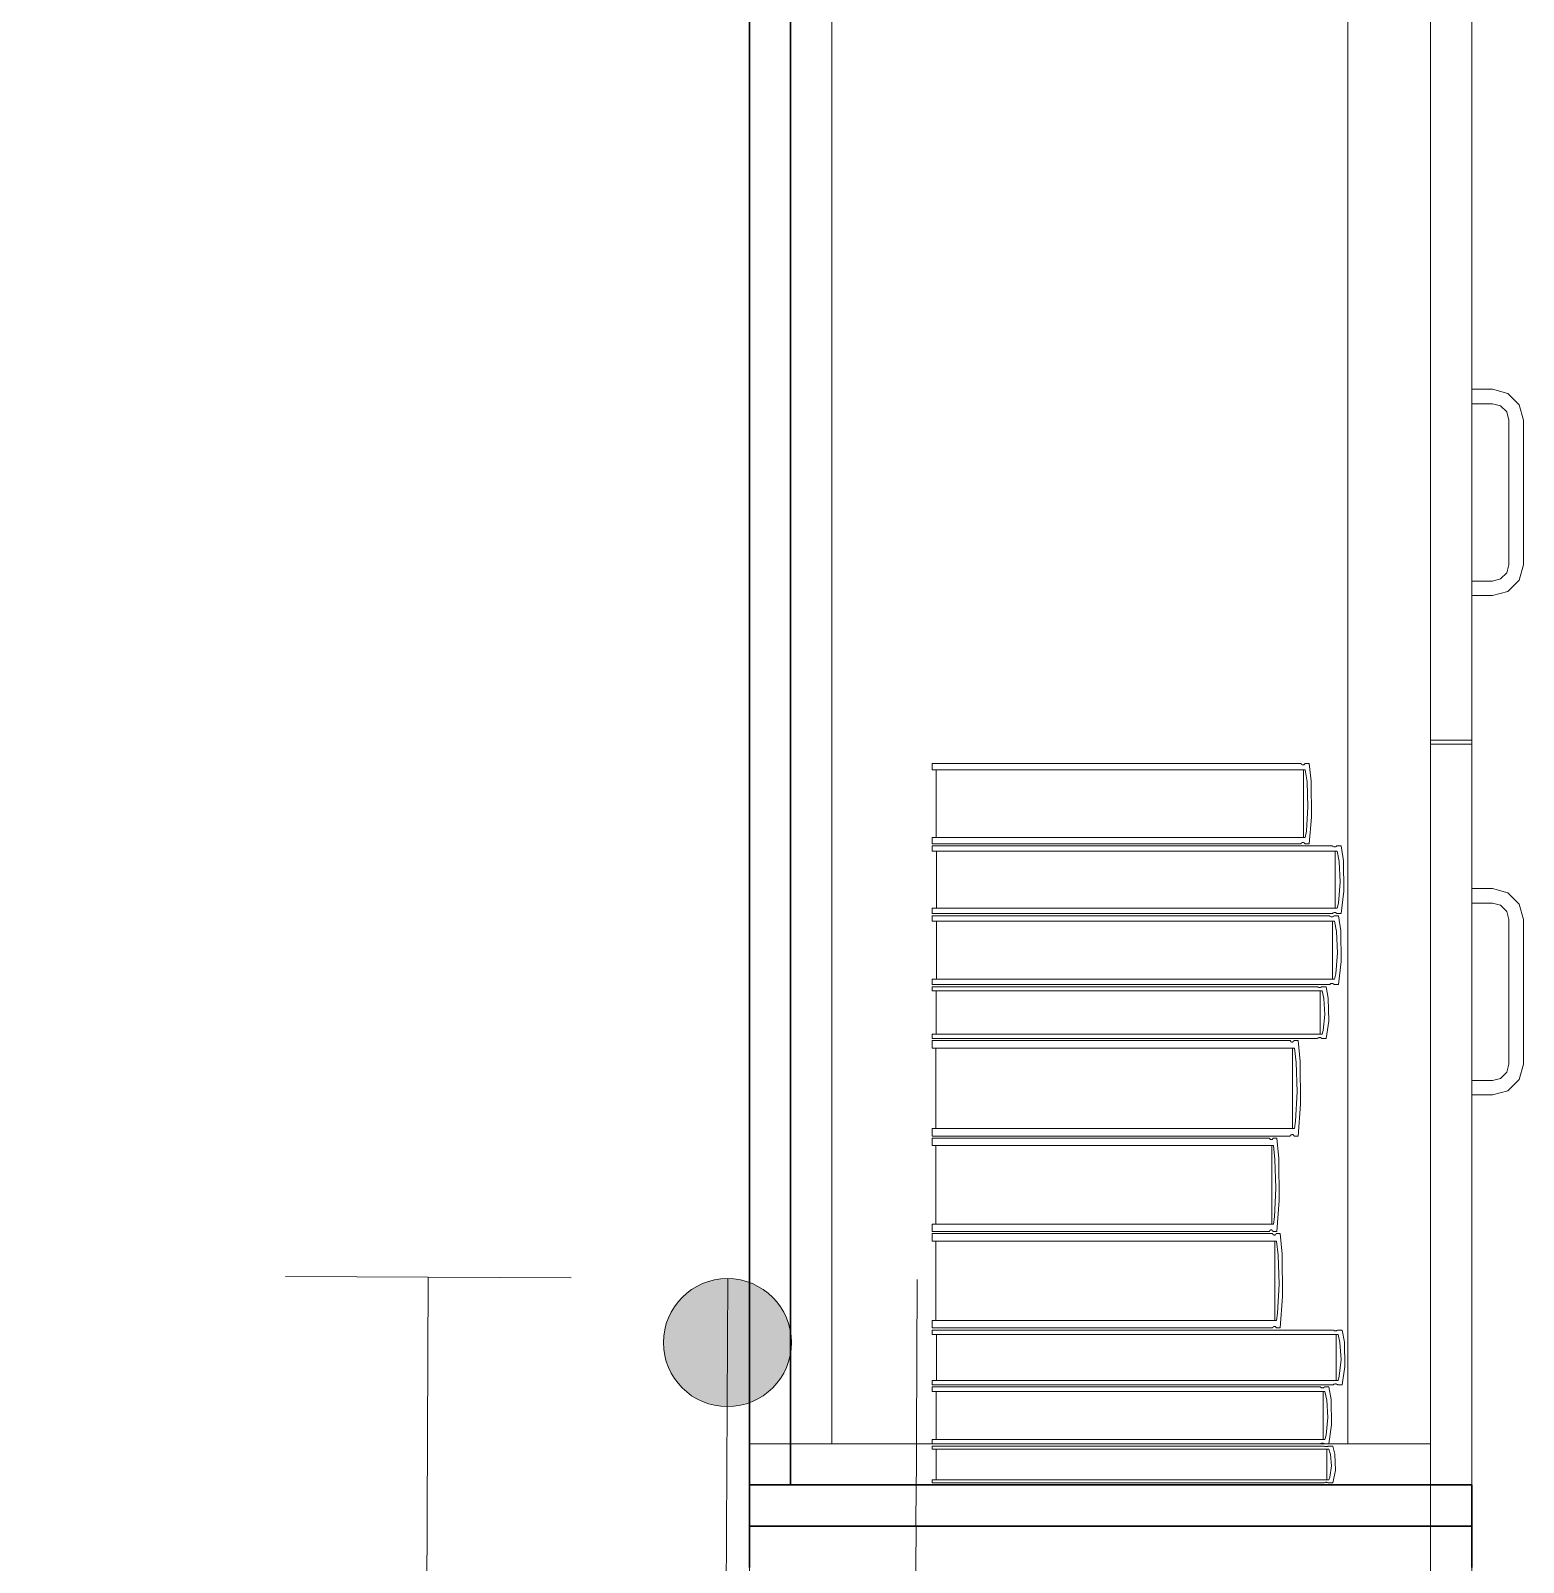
# Model space of a CAD drawing. Header units: inches. Extents: x -19 to 5698, y -728 to 92.
# Drawn here: x 291.963 to 292.686, y 18.946 to 19.689 of the extents above; entities that cross this region are included whole.
import ezdxf

# ---------------------------------------------------------------- set-up
doc = ezdxf.new("R2010")
doc.units = ezdxf.units.IN
doc.header["$MEASUREMENT"] = 0
doc.set_wipeout_variables(frame=1)
for name, pattern in [('HIDDEN', [0.375, 0.25, -0.125]), ('RAYITAS', [0.375, 0.25, -0.125]), ('Wipeout_Contour', [1, 0, -1])]:
    doc.linetypes.add(name, pattern=pattern)
for name, color, linetype, lineweight in [('00 conduct tomacorr', 120, 'HIDDEN', 30), ('T-TECHO-E', 150, 'Continuous', 20), ('TOMACORRIENTE', 22, 'RAYITAS', 9)]:
    doc.layers.add(name, color=color, linetype=linetype, lineweight=lineweight)
doc.layers.add('Interior - Mobiliario', color=7, linetype='Continuous')

# ---------------------------------------------------------------- blocks, each defined once
blk = doc.blocks.new('a')
at = {"layer": 'TOMACORRIENTE', "ltscale": 0.05}
h = blk.add_hatch(color=4, dxfattribs=at)
edge = h.paths.add_edge_path()
edge.add_arc((0, 0.0752), 0.02106, 0, 360)
at = {"layer": 'TOMACORRIENTE', "color": 4}
for p, q in [((-0.14553, 0.09625), (-0.0515, 0.09625)), ((-0.09851, 0.09625), (-0.09851, -0.09657)), ((0, 0.09625), (0, -0.09625)), ((0.06232, -0.09625), (0.06232, 0.09625))]:
    blk.add_line(p, q, dxfattribs=at)
blk.add_circle((0, 0.0752), 0.02106, dxfattribs=at)
blk = doc.blocks.new('CABLE 3FACE')
at = {"layer": 'T-TECHO-E', "rotation": 59.94170052614085}
blk.add_blockref('a', (0, 0), dxfattribs=at)

msp = doc.modelspace()

# ---------------------------------------------------------------- linework, layer by layer
at = {"layer": 'Interior - Mobiliario', "color": 175, "linetype": 'Continuous', "lineweight": 13}
for p, q in [((292.33073, 18.98376), (292.33073, 20.44376)), ((292.64073, 20.44376), (292.64073, 18.98376)), ((292.35073, 20.42376), (292.35073, 19.00376)), ((292.60073, 19.00376), (292.60073, 20.42376)), ((292.64073, 20.42376), (292.64073, 19.00376)), ((292.64073, 19.70376), (292.64073, 19.34476)), ((292.66073, 19.70376), (292.66073, 19.34476)), ((292.67073, 19.51476), (292.66073, 19.51476)), ((292.66073, 19.51476), (292.66073, 19.50776)), ((292.67823, 19.51275), (292.67073, 19.51476)), ((292.68372, 19.50726), (292.67823, 19.51275)), ((292.66073, 19.50776), (292.67073, 19.50776)), ((292.67073, 19.50776), (292.67473, 19.50668)), ((292.67473, 19.50668), (292.67766, 19.50376)), ((292.67766, 19.50376), (292.67873, 19.49976)), ((292.68573, 19.49976), (292.68372, 19.50726)), ((292.67873, 19.49976), (292.67873, 19.42976)), ((292.68573, 19.42976), (292.68573, 19.49976)), ((292.67873, 19.42976), (292.67766, 19.42576)), ((292.68372, 19.42226), (292.68573, 19.42976)), ((292.67073, 19.42176), (292.66073, 19.42176)), ((292.66073, 19.42176), (292.66073, 19.41476)), ((292.67473, 19.42283), (292.67073, 19.42176)), ((292.67766, 19.42576), (292.67473, 19.42283)), ((292.67823, 19.41676), (292.68372, 19.42226)), ((292.66073, 19.41476), (292.67073, 19.41476)), ((292.67073, 19.41476), (292.67823, 19.41676)), ((292.66073, 19.34476), (292.64073, 19.34476)), ((292.66073, 19.34276), (292.64073, 19.34276)), ((292.39938, 19.33027), (292.39938, 19.33338)), ((292.39938, 19.33338), (292.57791, 19.33338)), ((292.58009, 19.33027), (292.39938, 19.33027)), ((292.40121, 19.29762), (292.40121, 19.33027)), ((292.57791, 19.33338), (292.57806, 19.33317)), ((292.57806, 19.33317), (292.5783, 19.33295)), ((292.5783, 19.33295), (292.57855, 19.3328)), ((292.57855, 19.3328), (292.57882, 19.33273)), ((292.57882, 19.33273), (292.57908, 19.33274)), ((292.57908, 19.33274), (292.57935, 19.33283)), ((292.57918, 19.33027), (292.57918, 19.29762)), ((292.57935, 19.33283), (292.5796, 19.33299)), ((292.5796, 19.33299), (292.57983, 19.33323)), ((292.57983, 19.33323), (292.57993, 19.33338)), ((292.57993, 19.33338), (292.58192, 19.33338)), ((292.58093, 19.32445), (292.58009, 19.33027)), ((292.58192, 19.33338), (292.58291, 19.32485)), ((292.58139, 19.31248), (292.58093, 19.32445)), ((292.58291, 19.32485), (292.58314, 19.30747)), ((292.58063, 19.30057), (292.58139, 19.31248)), ((292.58009, 19.29762), (292.58063, 19.30057)), ((292.58314, 19.30747), (292.58192, 19.29451)), ((292.39938, 19.29451), (292.39938, 19.29762)), ((292.39938, 19.29762), (292.58009, 19.29762)), ((292.57791, 19.29451), (292.39938, 19.29451)), ((292.39938, 19.29088), (292.39938, 19.29351)), ((292.39938, 19.29351), (292.59315, 19.29351)), ((292.57801, 19.29466), (292.57791, 19.29451)), ((292.57824, 19.29489), (292.57801, 19.29466)), ((292.57849, 19.29506), (292.57824, 19.29489)), ((292.57876, 19.29515), (292.57849, 19.29506)), ((292.57903, 19.29516), (292.57876, 19.29515)), ((292.57929, 19.29509), (292.57903, 19.29516)), ((292.57955, 19.29494), (292.57929, 19.29509)), ((292.57978, 19.29472), (292.57955, 19.29494)), ((292.57993, 19.29451), (292.57978, 19.29472)), ((292.58192, 19.29451), (292.57993, 19.29451)), ((292.59315, 19.29351), (292.59331, 19.29333)), ((292.59331, 19.29333), (292.59357, 19.29314)), ((292.59357, 19.29314), (292.59384, 19.29302)), ((292.59442, 19.29297), (292.59471, 19.29304)), ((292.59471, 19.29304), (292.59498, 19.29318)), ((292.59498, 19.29318), (292.59523, 19.29338)), ((292.59523, 19.29338), (292.59534, 19.29351)), ((292.59534, 19.29351), (292.5975, 19.29351)), ((292.5975, 19.29351), (292.59858, 19.2863)), ((292.59551, 19.29088), (292.39938, 19.29088)), ((292.40137, 19.26327), (292.40137, 19.29088)), ((292.59384, 19.29302), (292.59413, 19.29296)), ((292.59413, 19.29296), (292.59442, 19.29297)), ((292.59452, 19.29088), (292.59452, 19.26327)), ((292.59643, 19.28596), (292.59551, 19.29088)), ((292.59693, 19.27584), (292.59643, 19.28596)), ((292.59858, 19.2863), (292.59883, 19.2716)), ((292.5961, 19.26576), (292.59693, 19.27584)), ((292.59883, 19.2716), (292.5975, 19.26064)), ((292.66073, 19.27276), (292.67073, 19.27276)), ((292.66073, 19.26576), (292.66073, 19.27276)), ((292.67073, 19.27276), (292.67823, 19.27075)), ((292.59551, 19.26327), (292.5961, 19.26576)), ((292.67073, 19.26576), (292.66073, 19.26576)), ((292.67473, 19.26468), (292.67073, 19.26576)), ((292.67766, 19.26176), (292.67473, 19.26468)), ((292.67823, 19.27075), (292.68372, 19.26526)), ((292.68372, 19.26526), (292.68573, 19.25776)), ((292.39938, 19.26064), (292.39938, 19.26327)), ((292.39938, 19.26327), (292.59551, 19.26327)), ((292.59315, 19.26064), (292.39938, 19.26064)), ((292.39938, 19.25697), (292.39938, 19.25964)), ((292.39938, 19.25964), (292.59187, 19.25964)), ((292.59422, 19.25697), (292.39938, 19.25697)), ((292.40135, 19.22891), (292.40135, 19.25697)), ((292.59187, 19.25964), (292.59203, 19.25946)), ((292.59203, 19.25946), (292.59228, 19.25927)), ((292.59228, 19.25927), (292.59256, 19.25914)), ((292.59256, 19.25914), (292.59284, 19.25908)), ((292.59284, 19.25908), (292.59313, 19.25909)), ((292.59313, 19.25909), (292.59342, 19.25916)), ((292.59326, 19.26077), (292.59315, 19.26064)), ((292.59323, 19.25697), (292.59323, 19.22891)), ((292.59351, 19.26097), (292.59326, 19.26077)), ((292.59342, 19.25916), (292.59369, 19.25931)), ((292.59378, 19.2611), (292.59351, 19.26097)), ((292.59369, 19.25931), (292.59394, 19.25951)), ((292.59407, 19.26118), (292.59378, 19.2611)), ((292.59394, 19.25951), (292.59405, 19.25964)), ((292.59405, 19.25964), (292.59619, 19.25964)), ((292.59436, 19.26119), (292.59407, 19.26118)), ((292.59512, 19.25197), (292.59422, 19.25697)), ((292.59465, 19.26113), (292.59436, 19.26119)), ((292.59492, 19.261), (292.59465, 19.26113)), ((292.59518, 19.26081), (292.59492, 19.261)), ((292.59534, 19.26064), (292.59518, 19.26081)), ((292.5975, 19.26064), (292.59534, 19.26064)), ((292.59619, 19.25964), (292.59726, 19.25231)), ((292.67873, 19.25776), (292.67766, 19.26176)), ((292.67873, 19.18776), (292.67873, 19.25776)), ((292.68573, 19.25776), (292.68573, 19.18776)), ((292.59562, 19.24169), (292.59512, 19.25197)), ((292.59726, 19.25231), (292.59751, 19.23738)), ((292.5948, 19.23145), (292.59562, 19.24169)), ((292.59751, 19.23738), (292.59619, 19.22624)), ((292.39938, 19.22624), (292.39938, 19.22891)), ((292.39938, 19.22891), (292.59422, 19.22891)), ((292.59187, 19.22624), (292.39938, 19.22624)), ((292.59198, 19.22637), (292.59187, 19.22624)), ((292.59222, 19.22658), (292.59198, 19.22637)), ((292.5925, 19.22672), (292.59222, 19.22658)), ((292.59278, 19.22679), (292.5925, 19.22672)), ((292.59307, 19.2268), (292.59278, 19.22679)), ((292.59336, 19.22674), (292.59307, 19.2268)), ((292.59363, 19.22661), (292.59336, 19.22674)), ((292.59388, 19.22642), (292.59363, 19.22661)), ((292.59405, 19.22624), (292.59388, 19.22642)), ((292.59619, 19.22624), (292.59405, 19.22624)), ((292.59422, 19.22891), (292.5948, 19.23145)), ((292.39938, 19.22324), (292.39938, 19.22524)), ((292.39938, 19.22524), (292.58596, 19.22524)), ((292.58824, 19.22324), (292.39938, 19.22324)), ((292.40129, 19.20219), (292.40129, 19.22324)), ((292.58596, 19.22524), (292.58611, 19.22511)), ((292.58611, 19.22511), (292.58636, 19.22497)), ((292.58636, 19.22497), (292.58663, 19.22487)), ((292.58663, 19.22487), (292.5869, 19.22482)), ((292.5869, 19.22482), (292.58718, 19.22483)), ((292.58718, 19.22483), (292.58746, 19.22489)), ((292.58728, 19.22324), (292.58728, 19.20219)), ((292.58746, 19.22489), (292.58772, 19.22499)), ((292.58772, 19.22499), (292.58796, 19.22515)), ((292.58796, 19.22515), (292.58807, 19.22524)), ((292.58807, 19.22524), (292.59014, 19.22524)), ((292.58911, 19.21949), (292.58824, 19.22324)), ((292.5896, 19.21177), (292.58911, 19.21949)), ((292.59014, 19.22524), (292.59119, 19.21975)), ((292.59119, 19.21975), (292.59142, 19.20854)), ((292.5888, 19.20409), (292.5896, 19.21177)), ((292.58824, 19.20219), (292.5888, 19.20409)), ((292.59142, 19.20854), (292.59014, 19.20018)), ((292.39938, 19.20018), (292.39938, 19.20219)), ((292.39938, 19.20219), (292.58824, 19.20219)), ((292.58596, 19.20018), (292.39938, 19.20018)), ((292.39938, 19.19548), (292.39938, 19.19918)), ((292.39938, 19.19918), (292.57269, 19.19918)), ((292.57269, 19.19918), (292.57284, 19.19894)), ((292.57284, 19.19894), (292.57306, 19.19867)), ((292.57306, 19.19867), (292.57331, 19.19849)), ((292.57331, 19.19849), (292.57357, 19.19841)), ((292.57357, 19.19841), (292.57383, 19.19842)), ((292.57383, 19.19842), (292.57409, 19.19853)), ((292.57409, 19.19853), (292.57433, 19.19872)), ((292.57433, 19.19872), (292.57455, 19.199)), ((292.57455, 19.199), (292.57465, 19.19918)), ((292.57465, 19.19918), (292.57658, 19.19918)), ((292.57658, 19.19918), (292.57755, 19.18903)), ((292.58606, 19.20028), (292.58596, 19.20018)), ((292.5863, 19.20043), (292.58606, 19.20028)), ((292.58657, 19.20054), (292.5863, 19.20043)), ((292.58684, 19.2006), (292.58657, 19.20054)), ((292.58712, 19.2006), (292.58684, 19.2006)), ((292.5874, 19.20056), (292.58712, 19.2006)), ((292.58767, 19.20046), (292.5874, 19.20056)), ((292.58791, 19.20032), (292.58767, 19.20046)), ((292.58807, 19.20018), (292.58791, 19.20032)), ((292.59014, 19.20018), (292.58807, 19.20018)), ((292.57481, 19.19548), (292.39938, 19.19548)), ((292.40116, 19.15658), (292.40116, 19.19548)), ((292.57392, 19.19548), (292.57392, 19.15658)), ((292.57562, 19.18854), (292.57481, 19.19548)), ((292.57607, 19.17429), (292.57562, 19.18854)), ((292.57755, 19.18903), (292.57777, 19.16832)), ((292.67473, 19.18083), (292.67766, 19.18376)), ((292.67766, 19.18376), (292.67873, 19.18776)), ((292.68573, 19.18776), (292.68372, 19.18026)), ((292.57533, 19.16009), (292.57607, 19.17429)), ((292.66073, 19.17976), (292.67073, 19.17976)), ((292.66073, 19.17276), (292.66073, 19.17976)), ((292.67073, 19.17976), (292.67473, 19.18083)), ((292.67823, 19.17476), (292.67073, 19.17276)), ((292.68372, 19.18026), (292.67823, 19.17476)), ((292.57777, 19.16832), (292.57658, 19.15288)), ((292.67073, 19.17276), (292.66073, 19.17276)), ((292.57481, 19.15658), (292.57533, 19.16009)), ((292.39938, 19.15288), (292.39938, 19.15658)), ((292.39938, 19.15658), (292.57481, 19.15658)), ((292.57269, 19.15288), (292.39938, 19.15288)), ((292.57279, 19.15305), (292.57269, 19.15288)), ((292.57301, 19.15334), (292.57279, 19.15305)), ((292.57326, 19.15353), (292.57301, 19.15334)), ((292.57351, 19.15364), (292.57326, 19.15353)), ((292.57377, 19.15365), (292.57351, 19.15364)), ((292.57403, 19.15356), (292.57377, 19.15365)), ((292.57428, 19.15339), (292.57403, 19.15356)), ((292.57451, 19.15312), (292.57428, 19.15339)), ((292.57465, 19.15288), (292.57451, 19.15312)), ((292.57658, 19.15288), (292.57465, 19.15288)), ((292.39938, 19.14825), (292.39938, 19.15188)), ((292.39938, 19.15188), (292.56264, 19.15188)), ((292.56464, 19.14825), (292.39938, 19.14825)), ((292.40105, 19.11021), (292.40105, 19.14825)), ((292.56264, 19.15188), (292.56278, 19.15163)), ((292.56278, 19.15163), (292.563, 19.15137)), ((292.563, 19.15137), (292.56323, 19.1512)), ((292.56323, 19.1512), (292.56347, 19.15112)), ((292.56347, 19.15112), (292.56372, 19.15113)), ((292.56372, 19.15113), (292.56396, 19.15123)), ((292.5638, 19.14825), (292.5638, 19.11021)), ((292.56396, 19.15123), (292.56419, 19.15142)), ((292.56419, 19.15142), (292.5644, 19.1517)), ((292.5644, 19.1517), (292.56449, 19.15188)), ((292.56449, 19.15188), (292.56631, 19.15188)), ((292.5654, 19.14147), (292.56464, 19.14825)), ((292.56631, 19.15188), (292.56722, 19.14194)), ((292.56583, 19.12753), (292.5654, 19.14147)), ((292.56722, 19.14194), (292.56743, 19.12169)), ((292.56513, 19.11365), (292.56583, 19.12753)), ((292.56743, 19.12169), (292.56631, 19.10659)), ((292.39938, 19.10659), (292.39938, 19.11021)), ((292.39938, 19.11021), (292.56464, 19.11021)), ((292.56464, 19.11021), (292.56513, 19.11365)), ((292.56264, 19.10659), (292.39938, 19.10659)), ((292.39938, 19.10193), (292.39938, 19.10559)), ((292.39938, 19.10559), (292.56418, 19.10559)), ((292.56619, 19.10193), (292.39938, 19.10193)), ((292.40107, 19.06352), (292.40107, 19.10193)), ((292.56274, 19.10677), (292.56264, 19.10659)), ((292.56295, 19.10704), (292.56274, 19.10677)), ((292.56318, 19.10723), (292.56295, 19.10704)), ((292.56342, 19.10734), (292.56318, 19.10723)), ((292.56366, 19.10735), (292.56342, 19.10734)), ((292.56391, 19.10726), (292.56366, 19.10735)), ((292.56414, 19.10709), (292.56391, 19.10726)), ((292.56435, 19.10683), (292.56414, 19.10709)), ((292.56418, 19.10559), (292.56432, 19.10535)), ((292.56432, 19.10535), (292.56453, 19.10508)), ((292.56449, 19.10659), (292.56435, 19.10683)), ((292.56631, 19.10659), (292.56449, 19.10659)), ((292.56453, 19.10508), (292.56477, 19.10491)), ((292.56477, 19.10491), (292.56501, 19.10483)), ((292.56501, 19.10483), (292.56526, 19.10484)), ((292.56526, 19.10484), (292.56551, 19.10494)), ((292.56535, 19.10193), (292.56535, 19.06352)), ((292.56551, 19.10494), (292.56574, 19.10514)), ((292.56574, 19.10514), (292.56595, 19.10541)), ((292.56595, 19.10541), (292.56604, 19.10559)), ((292.56604, 19.10559), (292.56788, 19.10559)), ((292.56696, 19.09508), (292.56619, 19.10193)), ((292.56788, 19.10559), (292.5688, 19.09556)), ((292.56739, 19.08101), (292.56696, 19.09508)), ((292.5688, 19.09556), (292.56901, 19.07511)), ((292.56669, 19.06699), (292.56739, 19.08101)), ((292.56901, 19.07511), (292.56788, 19.05986)), ((292.39938, 19.05986), (292.39938, 19.06352)), ((292.39938, 19.06352), (292.56619, 19.06352)), ((292.56619, 19.06352), (292.56669, 19.06699)), ((292.56418, 19.05986), (292.39938, 19.05986)), ((292.39938, 19.05674), (292.39938, 19.05886)), ((292.39938, 19.05886), (292.5936, 19.05886)), ((292.59597, 19.05674), (292.39938, 19.05674)), ((292.40137, 19.03442), (292.40137, 19.05674)), ((292.56427, 19.06004), (292.56418, 19.05986)), ((292.56448, 19.06032), (292.56427, 19.06004)), ((292.56472, 19.06051), (292.56448, 19.06032)), ((292.56496, 19.06062), (292.56472, 19.06051)), ((292.56521, 19.06063), (292.56496, 19.06062)), ((292.56545, 19.06054), (292.56521, 19.06063)), ((292.56569, 19.06037), (292.56545, 19.06054)), ((292.5659, 19.06011), (292.56569, 19.06037)), ((292.56604, 19.05986), (292.5659, 19.06011)), ((292.56788, 19.05986), (292.56604, 19.05986)), ((292.5936, 19.05886), (292.59376, 19.05872)), ((292.59376, 19.05872), (292.59402, 19.05857)), ((292.59402, 19.05857), (292.5943, 19.05847)), ((292.5943, 19.05847), (292.59459, 19.05842)), ((292.59459, 19.05842), (292.59488, 19.05843)), ((292.59488, 19.05843), (292.59517, 19.05849)), ((292.59498, 19.05674), (292.59498, 19.03442)), ((292.59517, 19.05849), (292.59544, 19.0586)), ((292.59544, 19.0586), (292.59569, 19.05876)), ((292.59569, 19.05876), (292.5958, 19.05886)), ((292.5958, 19.05886), (292.59796, 19.05886)), ((292.59689, 19.05276), (292.59597, 19.05674)), ((292.59796, 19.05886), (292.59905, 19.05304)), ((292.59739, 19.04458), (292.59689, 19.05276)), ((292.59905, 19.05304), (292.59929, 19.04115)), ((292.59656, 19.03643), (292.59739, 19.04458)), ((292.59929, 19.04115), (292.59796, 19.03229)), ((292.39938, 19.03229), (292.39938, 19.03442)), ((292.39938, 19.03442), (292.59597, 19.03442)), ((292.59597, 19.03442), (292.59656, 19.03643)), ((292.5936, 19.03229), (292.39938, 19.03229)), ((292.39938, 19.02908), (292.39938, 19.03129)), ((292.39938, 19.03129), (292.58733, 19.03129)), ((292.58962, 19.02908), (292.39938, 19.02908)), ((292.40131, 19.00584), (292.40131, 19.02908)), ((292.58733, 19.03129), (292.58748, 19.03114)), ((292.58748, 19.03114), (292.58773, 19.03099)), ((292.58773, 19.03099), (292.588, 19.03088)), ((292.588, 19.03088), (292.58828, 19.03083)), ((292.58828, 19.03083), (292.58856, 19.03084)), ((292.58856, 19.03084), (292.58884, 19.0309)), ((292.58866, 19.02908), (292.58866, 19.00584)), ((292.58884, 19.0309), (292.5891, 19.03102)), ((292.5891, 19.03102), (292.58935, 19.03119)), ((292.58935, 19.03119), (292.58945, 19.03129)), ((292.58945, 19.03129), (292.59154, 19.03129)), ((292.5905, 19.02494), (292.58962, 19.02908)), ((292.59154, 19.03129), (292.59259, 19.02522)), ((292.59371, 19.0324), (292.5936, 19.03229)), ((292.59396, 19.03256), (292.59371, 19.0324)), ((292.59424, 19.03267), (292.59396, 19.03256)), ((292.59452, 19.03273), (292.59424, 19.03267)), ((292.59482, 19.03274), (292.59452, 19.03273)), ((292.5951, 19.03269), (292.59482, 19.03274)), ((292.59538, 19.03259), (292.5951, 19.03269)), ((292.59564, 19.03244), (292.59538, 19.03259)), ((292.5958, 19.03229), (292.59564, 19.03244)), ((292.59796, 19.03229), (292.5958, 19.03229)), ((292.59099, 19.01642), (292.5905, 19.02494)), ((292.59259, 19.02522), (292.59283, 19.01285)), ((292.59019, 19.00794), (292.59099, 19.01642)), ((292.59283, 19.01285), (292.59154, 19.00362)), ((292.60073, 19.00376), (292.35073, 19.00376)), ((292.39938, 19.00362), (292.39938, 19.00584)), ((292.39938, 19.00584), (292.58962, 19.00584)), ((292.58733, 19.00362), (292.39938, 19.00362)), ((292.58743, 19.00373), (292.58733, 19.00362)), ((292.58767, 19.0039), (292.58743, 19.00373)), ((292.58794, 19.00402), (292.58767, 19.0039)), ((292.58822, 19.00408), (292.58794, 19.00402)), ((292.5885, 19.00409), (292.58822, 19.00408)), ((292.58878, 19.00404), (292.5885, 19.00409)), ((292.58905, 19.00393), (292.58878, 19.00404)), ((292.58929, 19.00377), (292.58905, 19.00393)), ((292.58945, 19.00362), (292.58929, 19.00377)), ((292.59154, 19.00362), (292.58945, 19.00362)), ((292.58962, 19.00584), (292.59019, 19.00794)), ((292.64073, 19.00376), (292.60073, 19.00376)), ((292.39938, 19.00119), (292.39938, 19.00262)), ((292.39938, 19.00262), (292.58913, 19.00262)), ((292.59144, 19.00119), (292.39938, 19.00119)), ((292.58913, 19.00262), (292.58929, 19.00253)), ((292.58929, 19.00253), (292.58954, 19.00243)), ((292.58954, 19.00243), (292.58981, 19.00236)), ((292.58981, 19.00236), (292.59009, 19.00233)), ((292.59009, 19.00233), (292.59037, 19.00233)), ((292.59037, 19.00233), (292.59066, 19.00237)), ((292.59066, 19.00237), (292.59092, 19.00245)), ((292.59092, 19.00245), (292.59117, 19.00255)), ((292.59117, 19.00255), (292.59127, 19.00262)), ((292.59127, 19.00262), (292.59338, 19.00262)), ((292.59234, 18.99852), (292.59144, 19.00119)), ((292.59283, 18.99302), (292.59234, 18.99852)), ((292.59338, 19.00262), (292.59444, 18.99871)), ((292.59444, 18.99871), (292.59469, 18.99071)), ((292.59202, 18.98754), (292.59283, 18.99302)), ((292.64073, 18.98376), (292.33073, 18.98376))]:
    msp.add_line(p, q, dxfattribs=at)

# ---------------------------------------------------------------- wipeouts: each hides what was drawn before it
at = {"color": 254, "linetype": 'Wipeout_Contour', "lineweight": 0, "ltscale": 9708.947178}
msp.add_wipeout([(292.66073, 18.94376), (292.66073, 18.96376), (292.31073, 18.96376), (292.31073, 18.94376)], dxfattribs=at).dxf.layer = 'Interior - Mobiliario'

# ---------------------------------------------------------------- next in the draw order: linework, layer by layer
at = {"layer": 'Interior - Mobiliario', "color": 175, "linetype": 'Continuous', "lineweight": 30}
for p, q in [((292.66073, 18.96376), (292.31073, 18.96376)), ((292.31073, 18.96376), (292.31073, 18.94376)), ((292.66073, 18.96376), (292.66073, 18.94376))]:
    msp.add_line(p, q, dxfattribs=at)
at = {"layer": 'Interior - Mobiliario', "color": 175, "linetype": 'Continuous', "lineweight": 13}
for p, q in [((292.31073, 18.96376), (292.31073, 18.94376)), ((292.66073, 18.96376), (292.31073, 18.96376)), ((292.31073, 18.96376), (292.31073, 18.92376)), ((292.64073, 18.96376), (292.31073, 18.96376)), ((292.31073, 17.46376), (292.31073, 18.96376)), ((292.31073, 18.96376), (292.66073, 18.96376)), ((292.64073, 18.92376), (292.64073, 18.96376)), ((292.66073, 18.94376), (292.66073, 18.96376)), ((292.66073, 18.96376), (292.66073, 17.46376))]:
    msp.add_line(p, q, dxfattribs=at)

# ---------------------------------------------------------------- next in the draw order: wipeouts: each hides what was drawn before it
at = {"color": 254, "linetype": 'Wipeout_Contour', "lineweight": 0, "ltscale": 9708.31185}
msp.add_wipeout([(292.33073, 20.44376), (292.31073, 20.44376), (292.31073, 18.98376), (292.33073, 18.98376)], dxfattribs=at).dxf.layer = 'Interior - Mobiliario'

# ---------------------------------------------------------------- next in the draw order: linework, layer by layer
at = {"layer": 'Interior - Mobiliario', "color": 175, "linetype": 'Continuous', "lineweight": 30}
for p, q in [((292.31073, 18.98376), (292.31073, 20.44376)), ((292.33073, 18.98376), (292.33073, 20.44376)), ((292.33073, 18.98376), (292.31073, 18.98376))]:
    msp.add_line(p, q, dxfattribs=at)
at = {"layer": 'Interior - Mobiliario', "color": 175, "linetype": 'Continuous', "lineweight": 13}
for p, q in [((292.31073, 18.98376), (292.31073, 20.44376)), ((292.33073, 20.44376), (292.33073, 18.98376)), ((292.31073, 19.00376), (292.31073, 20.42376)), ((292.35073, 19.00376), (292.31073, 19.00376)), ((292.33073, 18.98376), (292.31073, 18.98376))]:
    msp.add_line(p, q, dxfattribs=at)

# ---------------------------------------------------------------- next in the draw order: wipeouts: each hides what was drawn before it
at = {"color": 254, "linetype": 'Wipeout_Contour', "lineweight": 0, "ltscale": 9708.947803}
msp.add_wipeout([(292.66073, 18.98376), (292.31073, 18.98376), (292.31073, 18.96376), (292.66073, 18.96376)], dxfattribs=at).dxf.layer = 'Interior - Mobiliario'

# ---------------------------------------------------------------- next in the draw order: linework, layer by layer
at = {"layer": 'Interior - Mobiliario', "color": 175, "linetype": 'Continuous', "lineweight": 13}
for p, q in [((292.31073, 20.46376), (292.31073, 18.96376)), ((292.66073, 18.96376), (292.66073, 20.46376)), ((292.31073, 18.98376), (292.31073, 20.44376)), ((292.33073, 18.98376), (292.33073, 20.44376)), ((292.33073, 18.98376), (292.33073, 20.44376)), ((292.33073, 18.98376), (292.33073, 20.44376)), ((292.64073, 20.44376), (292.64073, 18.98376)), ((292.64073, 20.44376), (292.64073, 18.98376)), ((292.66073, 20.44376), (292.66073, 18.98376)), ((292.66073, 20.44376), (292.66073, 18.98376)), ((292.64073, 18.98376), (292.64073, 19.34276)), ((292.66073, 18.98376), (292.66073, 19.34276)), ((292.31073, 18.96376), (292.31073, 19.00376)), ((292.64073, 19.00376), (292.64073, 18.96376)), ((292.40132, 18.98618), (292.40132, 19.00119)), ((292.59047, 19.00119), (292.59047, 18.98618)), ((292.59469, 18.99071), (292.59338, 18.98476)), ((292.31073, 18.98376), (292.66073, 18.98376)), ((292.31073, 18.96376), (292.31073, 18.98376)), ((292.66073, 18.98376), (292.31073, 18.98376)), ((292.66073, 18.98376), (292.33073, 18.98376)), ((292.64073, 18.98376), (292.33073, 18.98376)), ((292.64073, 18.98376), (292.33073, 18.98376)), ((292.39938, 18.98476), (292.39938, 18.98618)), ((292.39938, 18.98618), (292.59144, 18.98618)), ((292.58913, 18.98476), (292.39938, 18.98476)), ((292.58923, 18.98482), (292.58913, 18.98476)), ((292.58948, 18.98493), (292.58923, 18.98482)), ((292.58975, 18.98501), (292.58948, 18.98493)), ((292.59003, 18.98505), (292.58975, 18.98501)), ((292.59031, 18.98505), (292.59003, 18.98505)), ((292.59059, 18.98502), (292.59031, 18.98505)), ((292.59086, 18.98495), (292.59059, 18.98502)), ((292.59111, 18.98485), (292.59086, 18.98495)), ((292.59127, 18.98476), (292.59111, 18.98485)), ((292.59338, 18.98476), (292.59127, 18.98476)), ((292.59144, 18.98618), (292.59202, 18.98754)), ((292.66073, 18.98376), (292.64073, 18.98376)), ((292.66073, 18.98376), (292.66073, 18.96376)), ((292.66073, 18.96376), (292.31073, 18.96376)), ((292.64073, 18.96376), (292.31073, 18.96376)), ((292.31073, 18.96376), (292.66073, 18.96376))]:
    msp.add_line(p, q, dxfattribs=at)
at = {"layer": 'Interior - Mobiliario', "color": 175, "linetype": 'Continuous', "lineweight": 30}
for p, q in [((292.31073, 18.96376), (292.31073, 18.98376)), ((292.66073, 18.98376), (292.31073, 18.98376)), ((292.66073, 18.96376), (292.66073, 18.98376)), ((292.66073, 18.96376), (292.31073, 18.96376))]:
    msp.add_line(p, q, dxfattribs=at)

# ---------------------------------------------------------------- next in the draw order: block references
at = {"layer": '00 conduct tomacorr', "xscale": 1.47256122672843, "yscale": 1.47256122672843, "zscale": 1.47256122672843, "rotation": 299.7894777823319}
msp.add_blockref('CABLE 3FACE', (292.2996, 18.94202, -0.00063), dxfattribs=at)

doc.saveas('drawing.dxf')
